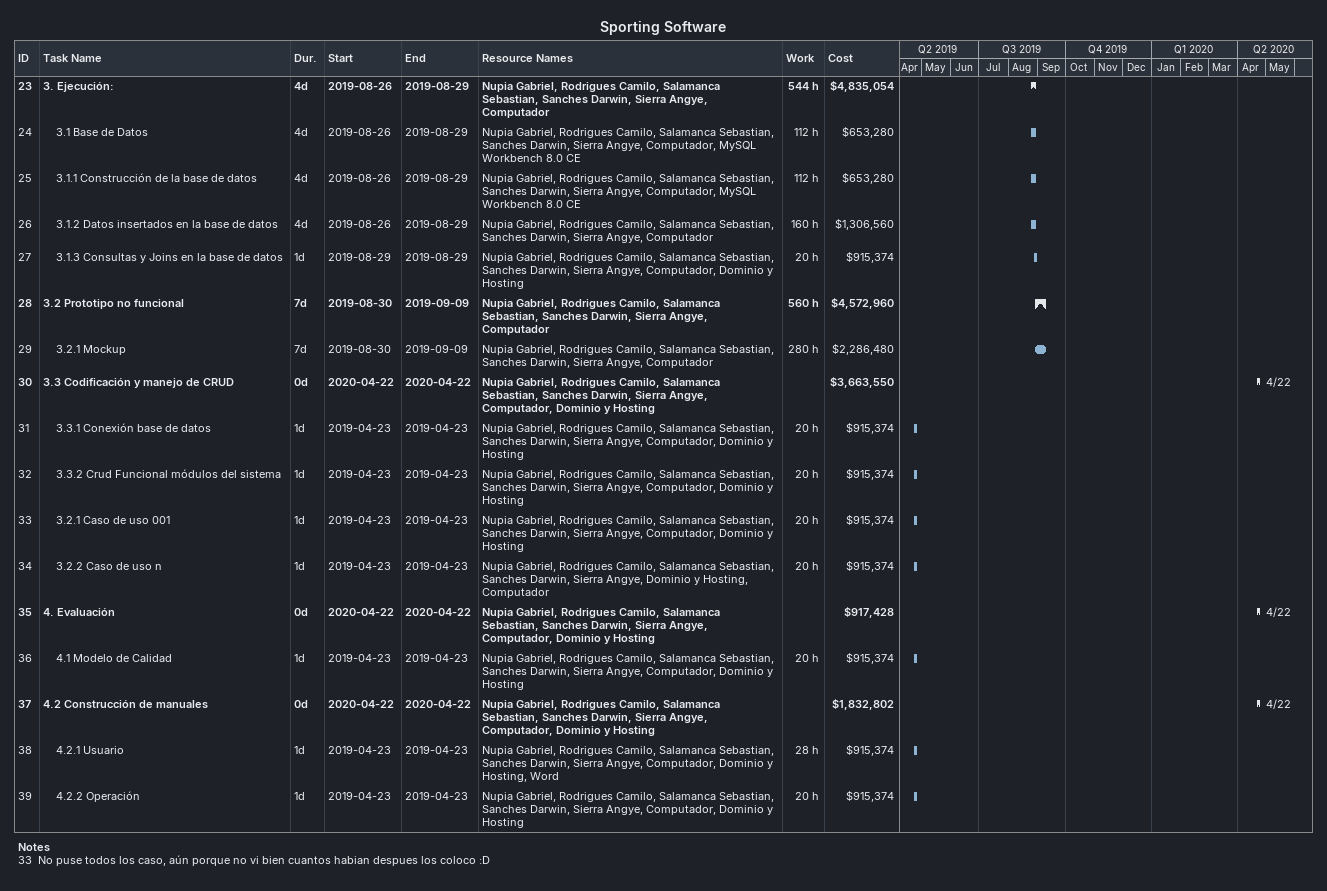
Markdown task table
Sporting Software

| ID | Level | Task | Duration | Start | Finish | Resources | Work (h) | Cost ($) |
|---|---|---|---|---|---|---|---|---|
| 23 | 1 | **3. Ejecución:** | 4d | 2019-08-26 | 2019-08-29 | Nupia Gabriel, Rodrigues Camilo, Salamanca Sebastian, Sanches Darwin, Sierra Angye, Computador | 544 | 4835054 |
| 24 | 2 | 3.1 Base de Datos | 4d | 2019-08-26 | 2019-08-29 | Nupia Gabriel, Rodrigues Camilo, Salamanca Sebastian, Sanches Darwin, Sierra Angye, Computador, MySQL Workbench 8.0 CE | 112 | 653280 |
| 25 | 2 | 3.1.1 Construcción de la base de datos | 4d | 2019-08-26 | 2019-08-29 | Nupia Gabriel, Rodrigues Camilo, Salamanca Sebastian, Sanches Darwin, Sierra Angye, Computador, MySQL Workbench 8.0 CE | 112 | 653280 |
| 26 | 2 | 3.1.2 Datos insertados en la base de datos | 4d | 2019-08-26 | 2019-08-29 | Nupia Gabriel, Rodrigues Camilo, Salamanca Sebastian, Sanches Darwin, Sierra Angye, Computador | 160 | 1306560 |
| 27 | 2 | 3.1.3 Consultas y Joins en la base de datos | 1d | 2019-08-29 | 2019-08-29 | Nupia Gabriel, Rodrigues Camilo, Salamanca Sebastian, Sanches Darwin, Sierra Angye, Computador, Dominio y Hosting | 20 | 915374 |
| 28 | 1 | **3.2 Prototipo no funcional** | 7d | 2019-08-30 | 2019-09-09 | Nupia Gabriel, Rodrigues Camilo, Salamanca Sebastian, Sanches Darwin, Sierra Angye, Computador | 560 | 4572960 |
| 29 | 2 | 3.2.1 Mockup | 7d | 2019-08-30 | 2019-09-09 | Nupia Gabriel, Rodrigues Camilo, Salamanca Sebastian, Sanches Darwin, Sierra Angye, Computador | 280 | 2286480 |
| 30 | 1 | **3.3 Codificación y manejo de CRUD** | 0d | 2020-04-22 | 2020-04-22 | Nupia Gabriel, Rodrigues Camilo, Salamanca Sebastian, Sanches Darwin, Sierra Angye, Computador, Dominio y Hosting |  | 3663550 |
| 31 | 2 | 3.3.1 Conexión base de datos | 1d | 2019-04-23 | 2019-04-23 | Nupia Gabriel, Rodrigues Camilo, Salamanca Sebastian, Sanches Darwin, Sierra Angye, Computador, Dominio y Hosting | 20 | 915374 |
| 32 | 2 | 3.3.2 Crud Funcional módulos del sistema | 1d | 2019-04-23 | 2019-04-23 | Nupia Gabriel, Rodrigues Camilo, Salamanca Sebastian, Sanches Darwin, Sierra Angye, Computador, Dominio y Hosting | 20 | 915374 |
| 33 | 2 | 3.2.1 Caso de uso 001 | 1d | 2019-04-23 | 2019-04-23 | Nupia Gabriel, Rodrigues Camilo, Salamanca Sebastian, Sanches Darwin, Sierra Angye, Computador, Dominio y Hosting | 20 | 915374 |
| 34 | 2 | 3.2.2 Caso de uso n | 1d | 2019-04-23 | 2019-04-23 | Nupia Gabriel, Rodrigues Camilo, Salamanca Sebastian, Sanches Darwin, Sierra Angye, Dominio y Hosting, Computador | 20 | 915374 |
| 35 | 1 | **4. Evaluación** | 0d | 2020-04-22 | 2020-04-22 | Nupia Gabriel, Rodrigues Camilo, Salamanca Sebastian, Sanches Darwin, Sierra Angye, Computador, Dominio y Hosting |  | 917428 |
| 36 | 2 | 4.1 Modelo de Calidad | 1d | 2019-04-23 | 2019-04-23 | Nupia Gabriel, Rodrigues Camilo, Salamanca Sebastian, Sanches Darwin, Sierra Angye, Computador, Dominio y Hosting | 20 | 915374 |
| 37 | 1 | **4.2 Construcción de manuales** | 0d | 2020-04-22 | 2020-04-22 | Nupia Gabriel, Rodrigues Camilo, Salamanca Sebastian, Sanches Darwin, Sierra Angye, Computador, Dominio y Hosting |  | 1832802 |
| 38 | 2 | 4.2.1 Usuario | 1d | 2019-04-23 | 2019-04-23 | Nupia Gabriel, Rodrigues Camilo, Salamanca Sebastian, Sanches Darwin, Sierra Angye, Computador, Dominio y Hosting, Word | 28 | 915374 |
| 39 | 2 | 4.2.2 Operación | 1d | 2019-04-23 | 2019-04-23 | Nupia Gabriel, Rodrigues Camilo, Salamanca Sebastian, Sanches Darwin, Sierra Angye, Computador, Dominio y Hosting | 20 | 915374 |

Notes
- 33: No puse todos los caso, aún porque no vi bien cuantos habian despues los coloco :D
